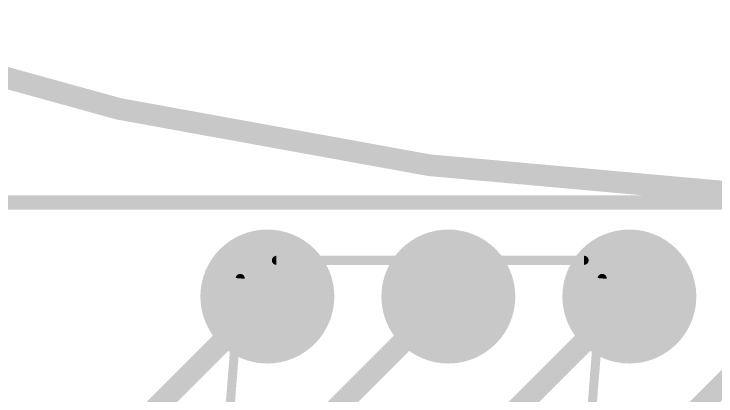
# Model space of a CAD drawing. Extents: x -33 to 32.5, y -8.9 to 49.7.
# Drawn here: x -12.44 to -2.59, y 44.33 to 49.68 of the extents above; entities that cross this region are included whole.
import ezdxf

# ---------------------------------------------------------------- set-up
doc = ezdxf.new("R2010")
doc.units = 0
for name, color, linetype in [('1', 12, 'CONTINUOUS'), ('17', 110, 'CONTINUOUS'), ('20', 53, 'CONTINUOUS'), ('21', 41, 'CONTINUOUS'), ('51', 53, 'CONTINUOUS')]:
    doc.layers.add(name, color=color, linetype=linetype)

# ---------------------------------------------------------------- blocks, each defined once
blk = doc.blocks.new('ROUNDP')
at = {"const_width": 0.5}
blk.add_lwpolyline([(0, -0.25, 1), (0, 0.25, 1), (0, -0.25)], format="xyb", dxfattribs=at)

msp = doc.modelspace()

# ---------------------------------------------------------------- linework, layer by layer
at = {"layer": '1', "const_width": 0.3048}
for points in [[(-16.51, 38.1), (-8.89, 45.72)], [(-13.97, 38.1), (-6.35, 45.72)], [(-11.811, 37.719), (-3.81, 45.72)], [(-7.62, 39.37), (-1.27, 45.72)]]:
    msp.add_lwpolyline(points, dxfattribs=at)
at = {"layer": '1', "const_width": 0.1524}
for points in [[(-8.8361, 45.6661, 1), (-8.9439, 45.7739)], [(-6.2961, 45.6661, 1), (-6.4039, 45.7739)], [(-3.7561, 45.6661, 1), (-3.8639, 45.7739)]]:
    msp.add_lwpolyline(points, format="xyb", dxfattribs=at)
at = {"layer": '20', "const_width": 0.3048}
msp.add_lwpolyline([(-15.24, 49.53, 0.1584), (15.24, 49.53)], format="xyb", dxfattribs=at)
at = {"layer": '21', "const_width": 0.2032}
msp.add_lwpolyline([(-20.09, 47.04), (20.09, 47.04)], dxfattribs=at)
at = {"layer": '51', "const_width": 0.127}
for points in [[(-20.09, 47.04), (20.09, 47.04)], [(-8.763, 46.228), (-4.445, 46.228)], [(-9.271, 45.974), (-9.652, 41.148)], [(-4.191, 45.974), (-4.572, 41.148)]]:
    msp.add_lwpolyline(points, dxfattribs=at)
at = {"layer": '51', "const_width": 0.0635}
for points in [[(-8.763, 46.2598, 1), (-8.763, 46.1962)], [(-4.445, 46.1962, 1), (-4.445, 46.2598)], [(-9.2393, 45.9715, 1), (-9.3027, 45.9765)], [(-4.1593, 45.9715, 1), (-4.2227, 45.9765)]]:
    msp.add_lwpolyline(points, format="xyb", dxfattribs=at)

# ---------------------------------------------------------------- block references
at = {"layer": '17', "xscale": 1.8796, "yscale": 1.8796}
for p in [(-8.89, 45.72), (-8.89, 45.72), (-6.35, 45.72), (-6.35, 45.72), (-3.81, 45.72), (-3.81, 45.72)]:
    msp.add_blockref('ROUNDP', p, dxfattribs=at)

doc.saveas('drawing.dxf')
